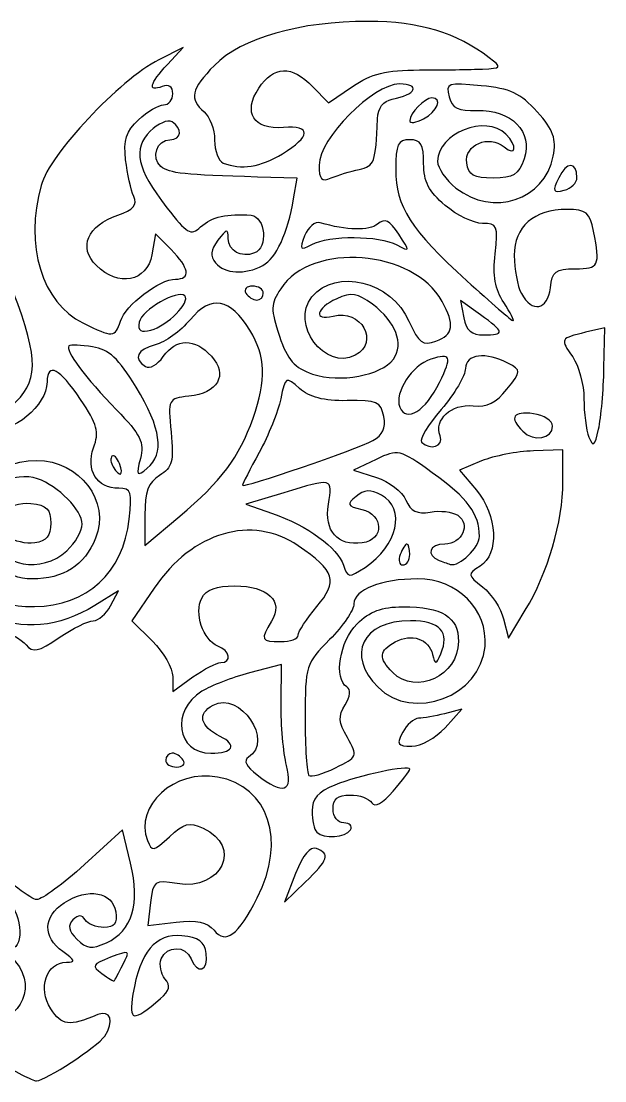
# Model space of a CAD drawing. Header units: centimetres. Extents: x -12.6 to 14, y -36.2 to 21.
# Drawn here: x -0.62 to 11.8, y -1.56 to 20.97 of the extents above; entities that cross this region are included whole.
import ezdxf

# ---------------------------------------------------------------- set-up
doc = ezdxf.new("R2010")
doc.units = ezdxf.units.CM
doc.header["$MEASUREMENT"] = 0
doc.layers.add('Layer 1', color=7, linetype='Continuous')

msp = doc.modelspace()

# ---------------------------------------------------------------- linework, layer by layer
at = {"layer": 'Layer 1', "color": 9}
for points, knots in [([(3.67937, 17.95737), (3.57744, 17.9985), (3.49405, 18.21856), (3.49405, 18.44641), (3.49405, 18.44641), (3.49405, 18.67425), (3.39398, 18.94372), (3.27166, 19.04523), (3.27166, 19.04523), (2.94782, 19.314), (2.99515, 19.5266), (3.49197, 20.03476), (3.49197, 20.03476), (4.05967, 20.61542), (5.31424, 20.97359), (6.76541, 20.9693), (6.76541, 20.9693), (7.85615, 20.96608), (8.63744, 20.73052), (9.33922, 20.19329), (9.33922, 20.19329), (9.61135, 19.98496), (9.60437, 19.97378), (9.19096, 19.95561), (9.19096, 19.95561), (8.95236, 19.94512), (8.34961, 19.93623), (7.85151, 19.93584), (7.85151, 19.93584), (7.14514, 19.9353), (6.83246, 19.85818), (6.43042, 19.58535), (6.43042, 19.58535), (6.43042, 19.58535), (5.91497, 19.23555), (5.91497, 19.23555), (5.91497, 19.23555), (5.91497, 19.23555), (5.57848, 19.58516), (5.57848, 19.58516), (5.57848, 19.58516), (5.14024, 20.04049), (4.74812, 20.02816), (4.43427, 19.54915), (4.43427, 19.54915), (4.09323, 19.02866), (4.32474, 18.66034), (4.96034, 18.71222), (4.96034, 18.71222), (5.55669, 18.76089), (5.5479, 18.52499), (4.93954, 18.15407), (4.93954, 18.15407), (4.47136, 17.86861), (4.05889, 17.80423), (3.67937, 17.95737)], [0, 0, 0, 0, 0.06666667, 0.06666667, 0.06666667, 0.06666667, 0.13333333, 0.13333333, 0.13333333, 0.13333333, 0.2, 0.2, 0.2, 0.2, 0.26666667, 0.26666667, 0.26666667, 0.26666667, 0.33333333, 0.33333333, 0.33333333, 0.33333333, 0.4, 0.4, 0.4, 0.4, 0.46666667, 0.46666667, 0.46666667, 0.46666667, 0.53333333, 0.53333333, 0.53333333, 0.53333333, 0.6, 0.6, 0.6, 0.6, 0.66666667, 0.66666667, 0.66666667, 0.66666667, 0.73333333, 0.73333333, 0.73333333, 0.73333333, 0.8, 0.8, 0.8, 0.8, 0.86666667, 0.86666667, 0.86666667, 0.86666667, 1, 1, 1, 1]), ([(0.69441, 14.55492), (-0.17856, 14.98496), (-0.55045, 16.20579), (-0.19666, 17.48007), (-0.19666, 17.48007), (-0.01117, 18.14816), (1.46591, 19.72427), (2.30875, 20.15343), (2.30875, 20.15343), (2.30875, 20.15343), (2.8269, 20.41726), (2.8269, 20.41726), (2.8269, 20.41726), (2.8269, 20.41726), (2.49332, 20.05527), (2.49332, 20.05527), (2.49332, 20.05527), (2.10667, 19.63568), (2.06595, 19.46331), (2.38213, 19.58464), (2.38213, 19.58464), (2.52295, 19.63868), (2.60451, 19.5826), (2.60451, 19.43173), (2.60451, 19.43173), (2.60451, 19.3007), (2.51702, 19.19349), (2.41008, 19.19349), (2.41008, 19.19349), (2.30315, 19.19349), (2.06344, 19.05167), (1.87739, 18.87835), (1.87739, 18.87835), (1.61296, 18.63199), (1.55308, 18.44593), (1.60306, 18.02587), (1.60306, 18.02587), (1.63822, 17.73034), (1.71523, 17.37974), (1.77419, 17.24676), (1.77419, 17.24676), (1.85439, 17.06588), (1.76998, 16.96614), (1.43903, 16.85077), (1.43903, 16.85077), (0.7846, 16.62264), (0.58962, 16.16768), (0.97928, 15.77801), (0.97928, 15.77801), (1.44231, 15.31498), (2.06239, 15.43402), (2.16028, 16.00474), (2.16028, 16.00474), (2.16028, 16.00474), (2.23636, 16.44827), (2.23636, 16.44827), (2.23636, 16.44827), (2.23636, 16.44827), (2.56869, 16.11593), (2.56869, 16.11593), (2.56869, 16.11593), (2.95909, 15.72554), (2.9954, 15.48708), (2.66446, 15.48708), (2.66446, 15.48708), (2.3233, 15.48708), (1.60012, 14.93633), (1.49137, 14.5937), (1.49137, 14.5937), (1.3796, 14.24153), (1.33498, 14.23936), (0.69441, 14.55492)], [0, 0, 0, 0, 0.05263158, 0.05263158, 0.05263158, 0.05263158, 0.10526316, 0.10526316, 0.10526316, 0.10526316, 0.15789474, 0.15789474, 0.15789474, 0.15789474, 0.21052632, 0.21052632, 0.21052632, 0.21052632, 0.26315789, 0.26315789, 0.26315789, 0.26315789, 0.31578947, 0.31578947, 0.31578947, 0.31578947, 0.36842105, 0.36842105, 0.36842105, 0.36842105, 0.42105263, 0.42105263, 0.42105263, 0.42105263, 0.47368421, 0.47368421, 0.47368421, 0.47368421, 0.52631579, 0.52631579, 0.52631579, 0.52631579, 0.57894737, 0.57894737, 0.57894737, 0.57894737, 0.63157895, 0.63157895, 0.63157895, 0.63157895, 0.68421053, 0.68421053, 0.68421053, 0.68421053, 0.73684211, 0.73684211, 0.73684211, 0.73684211, 0.78947368, 0.78947368, 0.78947368, 0.78947368, 0.84210526, 0.84210526, 0.84210526, 0.84210526, 0.89473684, 0.89473684, 0.89473684, 0.89473684, 1, 1, 1, 1]), ([(5.71789, 17.91484), (5.71789, 18.47813), (6.86844, 19.63826), (7.42707, 19.63826), (7.42707, 19.63826), (7.8887, 19.63826), (7.78031, 19.4091), (7.27458, 19.31585), (7.27458, 19.31585), (7.07847, 19.27968), (6.97262, 19.13676), (6.96199, 18.89375), (6.96199, 18.89375), (6.9212, 17.96144), (6.89584, 17.89199), (6.57036, 17.8214), (6.57036, 17.8214), (6.38689, 17.78161), (6.12004, 17.69998), (5.97734, 17.64), (5.97734, 17.64), (5.76896, 17.55241), (5.71789, 17.60652), (5.71789, 17.91484)], [0, 0, 0, 0, 0.14285714, 0.14285714, 0.14285714, 0.14285714, 0.28571429, 0.28571429, 0.28571429, 0.28571429, 0.42857143, 0.42857143, 0.42857143, 0.42857143, 0.57142857, 0.57142857, 0.57142857, 0.57142857, 0.71428571, 0.71428571, 0.71428571, 0.71428571, 1, 1, 1, 1]), ([(8.62888, 17.42517), (8.41403, 17.59417), (8.23824, 17.85069), (8.23824, 17.99522), (8.23824, 17.99522), (8.23824, 18.58801), (9.26657, 18.99539), (9.69115, 18.57081), (9.69115, 18.57081), (9.94436, 18.3176), (9.9123, 18.08351), (9.65379, 18.29805), (9.65379, 18.29805), (9.32705, 18.56922), (8.80448, 18.34521), (8.85969, 17.95764), (8.85969, 17.95764), (8.89654, 17.69899), (9.00529, 17.6368), (9.42072, 17.6368), (9.42072, 17.6368), (9.85027, 17.6368), (9.9601, 17.70519), (10.08055, 18.0477), (10.08055, 18.0477), (10.27961, 18.6137), (9.80309, 19.10194), (9.07821, 19.07469), (9.07821, 19.07469), (8.67537, 19.05955), (8.54947, 19.1212), (8.48576, 19.36484), (8.48576, 19.36484), (8.40982, 19.65523), (8.4515, 19.66973), (9.16522, 19.60116), (9.16522, 19.60116), (9.78762, 19.54135), (10.00383, 19.44052), (10.35685, 19.04542), (10.35685, 19.04542), (10.70582, 18.65486), (10.77107, 18.47439), (10.69878, 18.09977), (10.69878, 18.09977), (10.51859, 17.16592), (9.4155, 16.80641), (8.62888, 17.42517)], [0, 0, 0, 0, 0.07692308, 0.07692308, 0.07692308, 0.07692308, 0.15384615, 0.15384615, 0.15384615, 0.15384615, 0.23076923, 0.23076923, 0.23076923, 0.23076923, 0.30769231, 0.30769231, 0.30769231, 0.30769231, 0.38461538, 0.38461538, 0.38461538, 0.38461538, 0.46153846, 0.46153846, 0.46153846, 0.46153846, 0.53846154, 0.53846154, 0.53846154, 0.53846154, 0.61538462, 0.61538462, 0.61538462, 0.61538462, 0.69230769, 0.69230769, 0.69230769, 0.69230769, 0.76923077, 0.76923077, 0.76923077, 0.76923077, 0.84615385, 0.84615385, 0.84615385, 0.84615385, 1, 1, 1, 1]), ([(7.64522, 18.86211), (7.64522, 19.01974), (7.96372, 19.34174), (8.11964, 19.34174), (8.11964, 19.34174), (8.34976, 19.34174), (8.23453, 19.05367), (7.94173, 18.89698), (7.94173, 18.89698), (7.77865, 18.80969), (7.64522, 18.794), (7.64522, 18.86211)], [0, 0, 0, 0, 0.25, 0.25, 0.25, 0.25, 0.5, 0.5, 0.5, 0.5, 1, 1, 1, 1]), ([(3.51471, 15.83282), (3.39311, 15.97935), (3.40634, 16.10369), (3.56597, 16.31465), (3.56597, 16.31465), (3.75253, 16.5612), (3.78176, 16.56616), (3.78585, 16.35191), (3.78585, 16.35191), (3.791, 16.08169), (4.05509, 15.93651), (4.34652, 16.04368), (4.34652, 16.04368), (4.63766, 16.15074), (4.57598, 16.81739), (4.27239, 16.84488), (4.27239, 16.84488), (3.77231, 16.89016), (3.43364, 16.81267), (3.19749, 16.59897), (3.19749, 16.59897), (2.98508, 16.40674), (2.90731, 16.451), (2.47953, 17.00759), (2.47953, 17.00759), (1.8355, 17.84555), (1.74661, 18.25322), (2.12533, 18.63194), (2.12533, 18.63194), (2.29089, 18.7975), (2.49979, 18.88757), (2.58956, 18.83209), (2.58956, 18.83209), (2.81965, 18.68988), (2.79255, 18.45221), (2.54625, 18.45221), (2.54625, 18.45221), (2.26645, 18.45221), (2.13518, 18.06397), (2.35388, 17.88327), (2.35388, 17.88327), (2.53144, 17.73654), (2.86087, 17.70065), (4.40957, 17.65928), (4.40957, 17.65928), (4.40957, 17.65928), (5.25096, 17.6368), (5.25096, 17.6368), (5.25096, 17.6368), (5.25096, 17.6368), (5.17541, 17.19203), (5.17541, 17.19203), (5.17541, 17.19203), (5.05166, 16.46352), (4.80468, 15.92961), (4.52125, 15.77793), (4.52125, 15.77793), (4.14575, 15.57696), (3.70721, 15.60088), (3.51471, 15.83282)], [0, 0, 0, 0, 0.0625, 0.0625, 0.0625, 0.0625, 0.125, 0.125, 0.125, 0.125, 0.1875, 0.1875, 0.1875, 0.1875, 0.25, 0.25, 0.25, 0.25, 0.3125, 0.3125, 0.3125, 0.3125, 0.375, 0.375, 0.375, 0.375, 0.4375, 0.4375, 0.4375, 0.4375, 0.5, 0.5, 0.5, 0.5, 0.5625, 0.5625, 0.5625, 0.5625, 0.625, 0.625, 0.625, 0.625, 0.6875, 0.6875, 0.6875, 0.6875, 0.75, 0.75, 0.75, 0.75, 0.8125, 0.8125, 0.8125, 0.8125, 0.875, 0.875, 0.875, 0.875, 1, 1, 1, 1]), ([(-1.73198, 12.68209), (-1.87467, 12.76521), (-1.99142, 12.96332), (-1.99142, 13.12235), (-1.99142, 13.12235), (-1.99142, 13.45821), (-1.93763, 13.47301), (-1.56428, 13.23984), (-1.56428, 13.23984), (-1.20045, 13.01263), (-0.80538, 13.1784), (-0.80538, 13.55828), (-0.80538, 13.55828), (-0.80538, 14.01535), (-1.43887, 14.25751), (-1.87942, 13.96885), (-1.87942, 13.96885), (-2.21762, 13.74725), (-2.22327, 13.75197), (-2.1696, 14.2117), (-2.1696, 14.2117), (-2.12789, 14.56894), (-2.21086, 14.77655), (-2.51813, 15.08382), (-2.51813, 15.08382), (-2.73993, 15.30561), (-3.02905, 15.48733), (-3.16063, 15.48764), (-3.16063, 15.48764), (-3.30031, 15.48796), (-3.20102, 15.60943), (-2.922, 15.77955), (-2.922, 15.77955), (-2.0519, 16.31008), (-2.1867, 17.3474), (-3.18003, 17.76507), (-3.18003, 17.76507), (-3.71294, 17.98914), (-3.55683, 18.3941), (-2.99218, 18.25238), (-2.99218, 18.25238), (-2.33615, 18.08773), (-1.49498, 16.98493), (-0.90935, 15.52175), (-0.90935, 15.52175), (-0.25941, 13.89788), (-0.22357, 13.3868), (-0.72451, 12.88586), (-0.72451, 12.88586), (-1.11902, 12.49136), (-1.33092, 12.4485), (-1.73198, 12.68209)], [0, 0, 0, 0, 0.07142857, 0.07142857, 0.07142857, 0.07142857, 0.14285714, 0.14285714, 0.14285714, 0.14285714, 0.21428571, 0.21428571, 0.21428571, 0.21428571, 0.28571429, 0.28571429, 0.28571429, 0.28571429, 0.35714286, 0.35714286, 0.35714286, 0.35714286, 0.42857143, 0.42857143, 0.42857143, 0.42857143, 0.5, 0.5, 0.5, 0.5, 0.57142857, 0.57142857, 0.57142857, 0.57142857, 0.64285714, 0.64285714, 0.64285714, 0.64285714, 0.71428571, 0.71428571, 0.71428571, 0.71428571, 0.78571429, 0.78571429, 0.78571429, 0.78571429, 0.85714286, 0.85714286, 0.85714286, 0.85714286, 1, 1, 1, 1]), ([(8.86068, 15.45246), (7.66354, 16.54169), (7.35091, 17.03198), (7.34968, 17.82212), (7.34968, 17.82212), (7.34886, 18.35369), (7.39507, 18.45221), (7.64522, 18.45221), (7.64522, 18.45221), (7.88378, 18.45221), (7.94173, 18.35337), (7.94173, 17.94649), (7.94173, 17.94649), (7.94173, 17.56378), (8.05268, 17.34741), (8.39788, 17.05695), (8.39788, 17.05695), (8.64875, 16.84585), (9.00749, 16.67313), (9.19507, 16.67313), (9.19507, 16.67313), (9.50997, 16.67313), (9.53054, 16.62356), (9.46326, 16.02664), (9.46326, 16.02664), (9.41138, 15.56636), (9.46423, 15.26743), (9.64677, 14.98884), (9.64677, 14.98884), (9.78779, 14.77363), (9.87881, 14.59864), (9.84905, 14.59999), (9.84905, 14.59999), (9.81928, 14.60133), (9.37452, 14.98494), (8.86068, 15.45246)], [0, 0, 0, 0, 0.1, 0.1, 0.1, 0.1, 0.2, 0.2, 0.2, 0.2, 0.3, 0.3, 0.3, 0.3, 0.4, 0.4, 0.4, 0.4, 0.5, 0.5, 0.5, 0.5, 0.6, 0.6, 0.6, 0.6, 0.7, 0.7, 0.7, 0.7, 0.8, 0.8, 0.8, 0.8, 1, 1, 1, 1]), ([(10.81661, 17.64414), (10.98087, 17.99218), (11.20336, 17.99288), (11.20336, 17.64534), (11.20336, 17.64534), (11.20336, 17.53735), (11.08046, 17.41685), (10.93024, 17.37757), (10.93024, 17.37757), (10.6929, 17.3155), (10.67801, 17.35043), (10.81661, 17.64414)], [0, 0, 0, 0, 0.25, 0.25, 0.25, 0.25, 0.5, 0.5, 0.5, 0.5, 1, 1, 1, 1]), ([(10.02253, 15.18083), (9.93812, 15.33855), (9.86906, 15.7017), (9.86906, 15.98783), (9.86906, 15.98783), (9.86906, 16.60596), (10.28629, 16.96964), (10.99544, 16.96964), (10.99544, 16.96964), (11.40029, 16.96964), (11.47521, 16.90767), (11.55547, 16.50635), (11.55547, 16.50635), (11.70353, 15.76606), (11.67451, 15.70652), (11.1663, 15.70803), (11.1663, 15.70803), (10.75045, 15.70927), (10.67804, 15.65364), (10.63756, 15.30176), (10.63756, 15.30176), (10.58312, 14.82868), (10.24643, 14.76247), (10.02253, 15.18083)], [0, 0, 0, 0, 0.14285714, 0.14285714, 0.14285714, 0.14285714, 0.28571429, 0.28571429, 0.28571429, 0.28571429, 0.42857143, 0.42857143, 0.42857143, 0.42857143, 0.57142857, 0.57142857, 0.57142857, 0.57142857, 0.71428571, 0.71428571, 0.71428571, 0.71428571, 1, 1, 1, 1]), ([(5.41068, 16.41037), (5.48243, 16.59566), (5.63094, 16.72062), (5.74071, 16.68807), (5.74071, 16.68807), (6.30763, 16.51991), (6.77975, 16.50855), (6.96068, 16.6587), (6.96068, 16.6587), (7.11867, 16.78982), (7.21804, 16.74249), (7.41461, 16.44249), (7.41461, 16.44249), (7.65938, 16.06893), (7.65813, 16.06277), (7.36898, 16.21751), (7.36898, 16.21751), (6.99205, 16.41924), (5.93453, 16.42365), (5.56344, 16.22505), (5.56344, 16.22505), (5.31093, 16.08991), (5.29437, 16.11001), (5.41068, 16.41037)], [0, 0, 0, 0, 0.14285714, 0.14285714, 0.14285714, 0.14285714, 0.28571429, 0.28571429, 0.28571429, 0.28571429, 0.42857143, 0.42857143, 0.42857143, 0.42857143, 0.57142857, 0.57142857, 0.57142857, 0.57142857, 0.71428571, 0.71428571, 0.71428571, 0.71428571, 1, 1, 1, 1]), ([(5.57798, 13.46992), (5.1899, 13.60049), (5.0469, 13.76458), (4.87589, 14.27553), (4.87589, 14.27553), (4.68388, 14.84924), (4.68651, 14.9559), (4.90076, 15.28288), (4.90076, 15.28288), (5.56047, 16.28972), (7.72016, 16.12071), (8.33419, 15.01418), (8.33419, 15.01418), (8.60974, 14.51761), (8.57755, 14.30731), (8.20488, 14.16945), (8.20488, 14.16945), (7.9201, 14.0641), (7.84161, 14.12203), (7.63064, 14.59323), (7.63064, 14.59323), (7.25065, 15.44198), (6.08271, 15.73466), (5.565, 15.11086), (5.565, 15.11086), (5.09329, 14.54248), (5.84709, 13.52869), (6.48685, 13.87108), (6.48685, 13.87108), (7.01149, 14.15186), (6.61073, 14.85879), (6.01519, 14.70305), (6.01519, 14.70305), (5.58933, 14.59169), (5.64768, 14.86842), (6.09281, 15.07124), (6.09281, 15.07124), (6.40589, 15.21389), (6.53176, 15.19427), (6.85587, 14.95229), (6.85587, 14.95229), (7.3522, 14.58172), (7.53171, 14.10872), (7.29754, 13.78847), (7.29754, 13.78847), (7.04015, 13.43647), (6.1613, 13.27366), (5.57798, 13.46992)], [0, 0, 0, 0, 0.07692308, 0.07692308, 0.07692308, 0.07692308, 0.15384615, 0.15384615, 0.15384615, 0.15384615, 0.23076923, 0.23076923, 0.23076923, 0.23076923, 0.30769231, 0.30769231, 0.30769231, 0.30769231, 0.38461538, 0.38461538, 0.38461538, 0.38461538, 0.46153846, 0.46153846, 0.46153846, 0.46153846, 0.53846154, 0.53846154, 0.53846154, 0.53846154, 0.61538462, 0.61538462, 0.61538462, 0.61538462, 0.69230769, 0.69230769, 0.69230769, 0.69230769, 0.76923077, 0.76923077, 0.76923077, 0.76923077, 0.84615385, 0.84615385, 0.84615385, 0.84615385, 1, 1, 1, 1]), ([(-1.48736, 9.02312), (-2.03957, 9.57534), (-2.10622, 9.94261), (-1.77162, 10.58965), (-1.77162, 10.58965), (-1.52944, 11.05797), (-0.73024, 11.40657), (-0.27204, 11.24372), (-0.27204, 11.24372), (0.16884, 11.08703), (0.67718, 10.56988), (0.67718, 10.27805), (0.67718, 10.27805), (0.67718, 10.13236), (0.53117, 9.87713), (0.35271, 9.71087), (0.35271, 9.71087), (-0.18161, 9.21307), (-1.10189, 9.38035), (-1.10189, 9.97529), (-1.10189, 9.97529), (-1.10189, 10.14236), (-1.05738, 10.14924), (-0.88766, 10.00838), (-0.88766, 10.00838), (-0.76984, 9.9106), (-0.51966, 9.85239), (-0.33171, 9.87904), (-0.33171, 9.87904), (-0.07894, 9.91487), (0.01003, 10.02398), (0.01003, 10.29812), (0.01003, 10.29812), (0.01003, 10.5951), (-0.0736, 10.67834), (-0.41078, 10.71694), (-0.41078, 10.71694), (-0.87634, 10.77024), (-1.3984, 10.3974), (-1.3984, 10.01162), (-1.3984, 10.01162), (-1.3984, 9.50235), (-0.95881, 9.11207), (-0.38519, 9.11207), (-0.38519, 9.11207), (0.28105, 9.11207), (0.72298, 9.39632), (0.96494, 9.98048), (0.96494, 9.98048), (1.28659, 10.757), (0.62081, 11.63243), (-0.29139, 11.63243), (-0.29139, 11.63243), (-1.24804, 11.63243), (-2.28605, 10.71668), (-2.28738, 9.87153), (-2.28738, 9.87153), (-2.28791, 9.53794), (-2.32563, 9.55229), (-2.99216, 10.13961), (-2.99216, 10.13961), (-4.41069, 11.38957), (-4.55918, 11.55697), (-4.90147, 12.29203), (-4.90147, 12.29203), (-5.30926, 13.16776), (-5.3406, 13.70111), (-5.02353, 14.36928), (-5.02353, 14.36928), (-4.47115, 15.53334), (-2.58445, 15.45689), (-2.58445, 14.27045), (-2.58445, 14.27045), (-2.58445, 14.06262), (-2.67405, 13.81821), (-2.78357, 13.72732), (-2.78357, 13.72732), (-2.93808, 13.59909), (-3.02038, 13.64483), (-3.15103, 13.93155), (-3.15103, 13.93155), (-3.24362, 14.13477), (-3.40603, 14.30104), (-3.51195, 14.30104), (-3.51195, 14.30104), (-3.83868, 14.30104), (-4.36352, 13.85366), (-4.36352, 13.57515), (-4.36352, 13.57515), (-4.36352, 13.32414), (-3.81447, 12.96673), (-3.42888, 12.96673), (-3.42888, 12.96673), (-3.30819, 12.96673), (-3.26622, 12.75609), (-3.30065, 12.32322), (-3.30065, 12.32322), (-3.36298, 11.53945), (-3.07456, 11.18766), (-2.36963, 11.18766), (-2.36963, 11.18766), (-1.805, 11.18766), (-1.47714, 11.49882), (-1.58941, 11.92815), (-1.58941, 11.92815), (-1.64782, 12.15149), (-1.59442, 12.22545), (-1.37478, 12.22545), (-1.37478, 12.22545), (-0.76688, 12.22545), (-0.07804, 12.79239), (-0.06881, 13.30031), (-0.06881, 13.30031), (-0.06102, 13.72888), (0.19346, 13.5964), (0.64311, 12.92967), (0.64311, 12.92967), (1.00015, 12.40025), (1.04459, 12.23585), (0.92124, 11.90073), (0.92124, 11.90073), (0.74752, 11.42877), (0.98922, 11.0394), (1.4559, 11.0394), (1.4559, 11.0394), (1.72022, 11.0394), (1.74526, 10.96595), (1.67959, 10.38331), (1.67959, 10.38331), (1.55105, 9.24293), (0.78087, 8.53342), (-0.33837, 8.5243), (-0.33837, 8.5243), (-0.87777, 8.51991), (-1.06576, 8.60152), (-1.48736, 9.02312)], [0, 0, 0, 0, 0.02857143, 0.02857143, 0.02857143, 0.02857143, 0.05714286, 0.05714286, 0.05714286, 0.05714286, 0.08571429, 0.08571429, 0.08571429, 0.08571429, 0.11428571, 0.11428571, 0.11428571, 0.11428571, 0.14285714, 0.14285714, 0.14285714, 0.14285714, 0.17142857, 0.17142857, 0.17142857, 0.17142857, 0.2, 0.2, 0.2, 0.2, 0.22857143, 0.22857143, 0.22857143, 0.22857143, 0.25714286, 0.25714286, 0.25714286, 0.25714286, 0.28571429, 0.28571429, 0.28571429, 0.28571429, 0.31428571, 0.31428571, 0.31428571, 0.31428571, 0.34285714, 0.34285714, 0.34285714, 0.34285714, 0.37142857, 0.37142857, 0.37142857, 0.37142857, 0.4, 0.4, 0.4, 0.4, 0.42857143, 0.42857143, 0.42857143, 0.42857143, 0.45714286, 0.45714286, 0.45714286, 0.45714286, 0.48571429, 0.48571429, 0.48571429, 0.48571429, 0.51428571, 0.51428571, 0.51428571, 0.51428571, 0.54285714, 0.54285714, 0.54285714, 0.54285714, 0.57142857, 0.57142857, 0.57142857, 0.57142857, 0.6, 0.6, 0.6, 0.6, 0.62857143, 0.62857143, 0.62857143, 0.62857143, 0.65714286, 0.65714286, 0.65714286, 0.65714286, 0.68571429, 0.68571429, 0.68571429, 0.68571429, 0.71428571, 0.71428571, 0.71428571, 0.71428571, 0.74285714, 0.74285714, 0.74285714, 0.74285714, 0.77142857, 0.77142857, 0.77142857, 0.77142857, 0.8, 0.8, 0.8, 0.8, 0.82857143, 0.82857143, 0.82857143, 0.82857143, 0.85714286, 0.85714286, 0.85714286, 0.85714286, 0.88571429, 0.88571429, 0.88571429, 0.88571429, 0.91428571, 0.91428571, 0.91428571, 0.91428571, 0.94285714, 0.94285714, 0.94285714, 0.94285714, 1, 1, 1, 1]), ([(4.1612, 15.19057), (4.11081, 15.27211), (4.17358, 15.33883), (4.30071, 15.33883), (4.30071, 15.33883), (4.42783, 15.33883), (4.53184, 15.27211), (4.53184, 15.19057), (4.53184, 15.19057), (4.53184, 15.10903), (4.46907, 15.04232), (4.39234, 15.04232), (4.39234, 15.04232), (4.31561, 15.04232), (4.2116, 15.10903), (4.1612, 15.19057)], [0, 0, 0, 0, 0.2, 0.2, 0.2, 0.2, 0.4, 0.4, 0.4, 0.4, 0.6, 0.6, 0.6, 0.6, 1, 1, 1, 1]), ([(2.01149, 10.47104), (2.01149, 10.96788), (2.08377, 11.16147), (2.32568, 11.31255), (2.32568, 11.31255), (2.59434, 11.48033), (2.62983, 11.6133), (2.57057, 12.23003), (2.57057, 12.23003), (2.50232, 12.94035), (2.50801, 12.95198), (2.94564, 12.99608), (2.94564, 12.99608), (3.56444, 13.05844), (3.7867, 13.45098), (3.42777, 13.84759), (3.42777, 13.84759), (3.07349, 14.23907), (2.67978, 14.23623), (2.40238, 13.84019), (2.40238, 13.84019), (2.28196, 13.66827), (2.1114, 13.57214), (2.02334, 13.62656), (2.02334, 13.62656), (1.75341, 13.79338), (1.84441, 13.99415), (2.23431, 14.09201), (2.23431, 14.09201), (2.4384, 14.14323), (2.77156, 14.38263), (2.97467, 14.62401), (2.97467, 14.62401), (3.42474, 15.15889), (3.82487, 15.08802), (4.24501, 14.39899), (4.24501, 14.39899), (4.58814, 13.83626), (4.60534, 13.36058), (4.31258, 12.53081), (4.31258, 12.53081), (4.01818, 11.69639), (3.63622, 11.18605), (2.75211, 10.44583), (2.75211, 10.44583), (2.75211, 10.44583), (2.01149, 9.82574), (2.01149, 9.82574), (2.01149, 9.82574), (2.01149, 9.82574), (2.01149, 10.47104), (2.01149, 10.47104)], [0, 0, 0, 0, 0.07142857, 0.07142857, 0.07142857, 0.07142857, 0.14285714, 0.14285714, 0.14285714, 0.14285714, 0.21428571, 0.21428571, 0.21428571, 0.21428571, 0.28571429, 0.28571429, 0.28571429, 0.28571429, 0.35714286, 0.35714286, 0.35714286, 0.35714286, 0.42857143, 0.42857143, 0.42857143, 0.42857143, 0.5, 0.5, 0.5, 0.5, 0.57142857, 0.57142857, 0.57142857, 0.57142857, 0.64285714, 0.64285714, 0.64285714, 0.64285714, 0.71428571, 0.71428571, 0.71428571, 0.71428571, 0.78571429, 0.78571429, 0.78571429, 0.78571429, 0.85714286, 0.85714286, 0.85714286, 0.85714286, 1, 1, 1, 1]), ([(1.89348, 14.57098), (1.94378, 14.83219), (2.71483, 15.27793), (2.86193, 15.13083), (2.86193, 15.13083), (2.98965, 15.00311), (2.48383, 14.49109), (2.14151, 14.40157), (2.14151, 14.40157), (1.92357, 14.34457), (1.85844, 14.38905), (1.89348, 14.57098)], [0, 0, 0, 0, 0.25, 0.25, 0.25, 0.25, 0.5, 0.5, 0.5, 0.5, 1, 1, 1, 1]), ([(8.79599, 14.66641), (8.79599, 14.66641), (8.72614, 15.0318), (8.72614, 15.0318), (8.72614, 15.0318), (8.72614, 15.0318), (9.14934, 14.73045), (9.14934, 14.73045), (9.14934, 14.73045), (9.66422, 14.36382), (9.67444, 14.30104), (9.21919, 14.30104), (9.21919, 14.30104), (8.96136, 14.30104), (8.84695, 14.39982), (8.79599, 14.66641)], [0, 0, 0, 0, 0.2, 0.2, 0.2, 0.2, 0.4, 0.4, 0.4, 0.4, 0.6, 0.6, 0.6, 0.6, 1, 1, 1, 1]), ([(11.45874, 12.12638), (11.39983, 12.27575), (11.35162, 12.64452), (11.35162, 12.94587), (11.35162, 12.94587), (11.35162, 13.24722), (11.24474, 13.64637), (11.11411, 13.83287), (11.11411, 13.83287), (10.84143, 14.22218), (10.84363, 14.22637), (11.38869, 14.35713), (11.38869, 14.35713), (11.38869, 14.35713), (11.79639, 14.45494), (11.79639, 14.45494), (11.79639, 14.45494), (11.79639, 14.45494), (11.77885, 13.59964), (11.77885, 13.59964), (11.77885, 13.59964), (11.7692, 13.12923), (11.71733, 12.5442), (11.66359, 12.29958), (11.66359, 12.29958), (11.58251, 11.93057), (11.54762, 11.90107), (11.45874, 12.12638)], [0, 0, 0, 0, 0.125, 0.125, 0.125, 0.125, 0.25, 0.25, 0.25, 0.25, 0.375, 0.375, 0.375, 0.375, 0.5, 0.5, 0.5, 0.5, 0.625, 0.625, 0.625, 0.625, 0.75, 0.75, 0.75, 0.75, 1, 1, 1, 1]), ([(1.91615, 11.6717), (2.00267, 12.01909), (1.925, 12.17739), (1.40692, 12.70949), (1.40692, 12.70949), (0.74992, 13.38429), (0.30528, 13.98177), (0.39765, 14.06571), (0.39765, 14.06571), (0.42908, 14.09427), (0.65495, 14.08626), (0.89957, 14.04792), (0.89957, 14.04792), (1.24495, 13.99378), (1.452, 13.80224), (1.82617, 13.19074), (1.82617, 13.19074), (2.36003, 12.31823), (2.43428, 11.77277), (2.06102, 11.46526), (2.06102, 11.46526), (1.8383, 11.28177), (1.82408, 11.30204), (1.91615, 11.6717)], [0, 0, 0, 0, 0.14285714, 0.14285714, 0.14285714, 0.14285714, 0.28571429, 0.28571429, 0.28571429, 0.28571429, 0.42857143, 0.42857143, 0.42857143, 0.42857143, 0.57142857, 0.57142857, 0.57142857, 0.57142857, 0.71428571, 0.71428571, 0.71428571, 0.71428571, 1, 1, 1, 1]), ([(7.43429, 12.76795), (7.31591, 13.07645), (7.69421, 13.65653), (8.09721, 13.78443), (8.09721, 13.78443), (8.52625, 13.9206), (8.55259, 13.85012), (8.28167, 13.29073), (8.28167, 13.29073), (7.98823, 12.68483), (7.56612, 12.42442), (7.43429, 12.76795)], [0, 0, 0, 0, 0.25, 0.25, 0.25, 0.25, 0.5, 0.5, 0.5, 0.5, 1, 1, 1, 1]), ([(7.89748, 12.02261), (7.84597, 12.07412), (8.03499, 12.38635), (8.31754, 12.71644), (8.31754, 12.71644), (8.60009, 13.04654), (8.83127, 13.43804), (8.83127, 13.58644), (8.83127, 13.58644), (8.83127, 13.89293), (9.27165, 13.94839), (9.73524, 13.70029), (9.73524, 13.70029), (10.02329, 13.54613), (10.02304, 13.53968), (9.71424, 13.14709), (9.71424, 13.14709), (9.48676, 12.8579), (9.29075, 12.76152), (8.9935, 12.7927), (8.9935, 12.7927), (8.53474, 12.84082), (8.15866, 12.49842), (8.29113, 12.15321), (8.29113, 12.15321), (8.37612, 11.93174), (8.08495, 11.83514), (7.89748, 12.02261)], [0, 0, 0, 0, 0.125, 0.125, 0.125, 0.125, 0.25, 0.25, 0.25, 0.25, 0.375, 0.375, 0.375, 0.375, 0.5, 0.5, 0.5, 0.5, 0.625, 0.625, 0.625, 0.625, 0.75, 0.75, 0.75, 0.75, 1, 1, 1, 1]), ([(4.08707, 11.10426), (4.08707, 11.12959), (4.24727, 11.44225), (4.44307, 11.79907), (4.44307, 11.79907), (4.63887, 12.15589), (4.84533, 12.66928), (4.90187, 12.93994), (4.90187, 12.93994), (5.00265, 13.42231), (5.01058, 13.42671), (5.30294, 13.16233), (5.30294, 13.16233), (5.50905, 12.97593), (5.82156, 12.89587), (6.31448, 12.90317), (6.31448, 12.90317), (6.9499, 12.91259), (7.03505, 12.8756), (7.09455, 12.56435), (7.09455, 12.56435), (7.14104, 12.32112), (7.07074, 12.16646), (6.86316, 12.05537), (6.86316, 12.05537), (6.51297, 11.86795), (4.08707, 11.03682), (4.08707, 11.10426)], [0, 0, 0, 0, 0.125, 0.125, 0.125, 0.125, 0.25, 0.25, 0.25, 0.25, 0.375, 0.375, 0.375, 0.375, 0.5, 0.5, 0.5, 0.5, 0.625, 0.625, 0.625, 0.625, 0.75, 0.75, 0.75, 0.75, 1, 1, 1, 1]), ([(10.05129, 12.25077), (9.75672, 12.54535), (9.84023, 12.68422), (10.27676, 12.62576), (10.27676, 12.62576), (10.50174, 12.59563), (10.68447, 12.47799), (10.68447, 12.36327), (10.68447, 12.36327), (10.68447, 12.09044), (10.28296, 12.01911), (10.05129, 12.25077)], [0, 0, 0, 0, 0.25, 0.25, 0.25, 0.25, 0.5, 0.5, 0.5, 0.5, 1, 1, 1, 1]), ([(1.33824, 11.49403), (1.28449, 11.581), (1.27231, 11.68395), (1.31118, 11.72281), (1.31118, 11.72281), (1.35004, 11.76167), (1.42134, 11.69052), (1.46962, 11.56469), (1.46962, 11.56469), (1.56987, 11.30345), (1.48443, 11.2575), (1.33824, 11.49403)], [0, 0, 0, 0, 0.25, 0.25, 0.25, 0.25, 0.5, 0.5, 0.5, 0.5, 1, 1, 1, 1]), ([(8.27531, 9.50677), (7.98289, 9.62476), (8.0593, 9.85335), (8.39115, 9.85335), (8.39115, 9.85335), (8.76028, 9.85335), (8.95156, 10.27689), (8.66755, 10.46536), (8.66755, 10.46536), (8.55374, 10.54089), (8.29107, 10.57196), (8.08382, 10.53441), (8.08382, 10.53441), (7.80043, 10.48307), (7.67179, 10.5464), (7.56493, 10.78984), (7.56493, 10.78984), (7.48678, 10.96787), (7.2045, 11.1841), (6.93764, 11.27036), (6.93764, 11.27036), (6.93764, 11.27036), (6.45245, 11.42719), (6.45245, 11.42719), (6.45245, 11.42719), (6.45245, 11.42719), (6.93279, 11.65468), (6.93279, 11.65468), (6.93279, 11.65468), (7.40134, 11.87658), (7.43062, 11.8696), (8.12582, 11.37015), (8.12582, 11.37015), (8.88698, 10.82331), (9.12778, 10.498), (9.12778, 10.01657), (9.12778, 10.01657), (9.12778, 9.77383), (8.70784, 9.37018), (8.50744, 9.42029), (8.50744, 9.42029), (8.48169, 9.42673), (8.37723, 9.46564), (8.27531, 9.50677)], [0, 0, 0, 0, 0.08333333, 0.08333333, 0.08333333, 0.08333333, 0.16666667, 0.16666667, 0.16666667, 0.16666667, 0.25, 0.25, 0.25, 0.25, 0.33333333, 0.33333333, 0.33333333, 0.33333333, 0.41666667, 0.41666667, 0.41666667, 0.41666667, 0.5, 0.5, 0.5, 0.5, 0.58333333, 0.58333333, 0.58333333, 0.58333333, 0.66666667, 0.66666667, 0.66666667, 0.66666667, 0.75, 0.75, 0.75, 0.75, 0.83333333, 0.83333333, 0.83333333, 0.83333333, 1, 1, 1, 1]), ([(9.64179, 8.26333), (9.58538, 8.4881), (9.38629, 8.79229), (9.19937, 8.93932), (9.19937, 8.93932), (8.87054, 9.19798), (8.86868, 9.21237), (9.14191, 9.383), (9.14191, 9.383), (9.55297, 9.63971), (9.51335, 10.46604), (9.06441, 10.99958), (9.06441, 10.99958), (9.06441, 10.99958), (8.70452, 11.42728), (8.70452, 11.42728), (8.70452, 11.42728), (8.70452, 11.42728), (9.1756, 11.62116), (9.1756, 11.62116), (9.1756, 11.62116), (9.43469, 11.72779), (9.93016, 11.82398), (10.27665, 11.83492), (10.27665, 11.83492), (10.27665, 11.83492), (10.90662, 11.85481), (10.90662, 11.85481), (10.90662, 11.85481), (10.90662, 11.85481), (10.90673, 11.1775), (10.90673, 11.1775), (10.90673, 11.1775), (10.90688, 10.33754), (10.58041, 9.22488), (10.10535, 8.44631), (10.10535, 8.44631), (10.10535, 8.44631), (9.74436, 7.85468), (9.74436, 7.85468), (9.74436, 7.85468), (9.74436, 7.85468), (9.64179, 8.26333), (9.64179, 8.26333)], [0, 0, 0, 0, 0.08333333, 0.08333333, 0.08333333, 0.08333333, 0.16666667, 0.16666667, 0.16666667, 0.16666667, 0.25, 0.25, 0.25, 0.25, 0.33333333, 0.33333333, 0.33333333, 0.33333333, 0.41666667, 0.41666667, 0.41666667, 0.41666667, 0.5, 0.5, 0.5, 0.5, 0.58333333, 0.58333333, 0.58333333, 0.58333333, 0.66666667, 0.66666667, 0.66666667, 0.66666667, 0.75, 0.75, 0.75, 0.75, 0.83333333, 0.83333333, 0.83333333, 0.83333333, 1, 1, 1, 1]), ([(6.23719, 9.40732), (6.12266, 9.76817), (5.46359, 10.24684), (4.72354, 10.50665), (4.72354, 10.50665), (4.72354, 10.50665), (4.1612, 10.70407), (4.1612, 10.70407), (4.1612, 10.70407), (4.1612, 10.70407), (4.96646, 10.94586), (4.96646, 10.94586), (4.96646, 10.94586), (6.02076, 11.26244), (6.00842, 11.26565), (5.91646, 10.69895), (5.91646, 10.69895), (5.82382, 10.12811), (6.10824, 9.80417), (6.63633, 9.87904), (6.63633, 9.87904), (7.10698, 9.94576), (7.09836, 10.47874), (6.62481, 10.59053), (6.62481, 10.59053), (6.31211, 10.66435), (6.29825, 10.69608), (6.50414, 10.86695), (6.50414, 10.86695), (6.6799, 11.01281), (6.8115, 11.01996), (7.04272, 10.89622), (7.04272, 10.89622), (7.57083, 10.61358), (7.3907, 9.81274), (6.69674, 9.35804), (6.69674, 9.35804), (6.35028, 9.13103), (6.32398, 9.13386), (6.23719, 9.40732)], [0, 0, 0, 0, 0.09090909, 0.09090909, 0.09090909, 0.09090909, 0.18181818, 0.18181818, 0.18181818, 0.18181818, 0.27272727, 0.27272727, 0.27272727, 0.27272727, 0.36363636, 0.36363636, 0.36363636, 0.36363636, 0.45454545, 0.45454545, 0.45454545, 0.45454545, 0.54545455, 0.54545455, 0.54545455, 0.54545455, 0.63636364, 0.63636364, 0.63636364, 0.63636364, 0.72727273, 0.72727273, 0.72727273, 0.72727273, 0.81818182, 0.81818182, 0.81818182, 0.81818182, 1, 1, 1, 1]), ([(2.60451, 7.0378), (2.60451, 7.2127), (2.40944, 7.55088), (2.17102, 7.7893), (2.17102, 7.7893), (2.17102, 7.7893), (1.73753, 8.22279), (1.73753, 8.22279), (1.73753, 8.22279), (1.73753, 8.22279), (2.20808, 8.9144), (2.20808, 8.9144), (2.20808, 8.9144), (3.02504, 10.11515), (4.28938, 10.48704), (5.27435, 9.81629), (5.27435, 9.81629), (6.06192, 9.27997), (6.12724, 9.06659), (5.67016, 8.52338), (5.67016, 8.52338), (5.45179, 8.26386), (5.27312, 7.98993), (5.27312, 7.91465), (5.27312, 7.91465), (5.27312, 7.83937), (5.10633, 7.77777), (4.90248, 7.77777), (4.90248, 7.77777), (4.48129, 7.77777), (4.46271, 7.81935), (4.70824, 8.21251), (4.70824, 8.21251), (4.97173, 8.63441), (4.62871, 8.96382), (3.92588, 8.96382), (3.92588, 8.96382), (3.53398, 8.96382), (3.3138, 8.88286), (3.22027, 8.70437), (3.22027, 8.70437), (3.05454, 8.38809), (3.25153, 7.80463), (3.56462, 7.68449), (3.56462, 7.68449), (3.82448, 7.58477), (3.86997, 7.333), (3.62813, 7.333), (3.62813, 7.333), (3.53879, 7.333), (3.27193, 7.19503), (3.0351, 7.02639), (3.0351, 7.02639), (3.0351, 7.02639), (2.60451, 6.71978), (2.60451, 6.71978), (2.60451, 6.71978), (2.60451, 6.71978), (2.60451, 7.0378), (2.60451, 7.0378)], [0, 0, 0, 0, 0.0625, 0.0625, 0.0625, 0.0625, 0.125, 0.125, 0.125, 0.125, 0.1875, 0.1875, 0.1875, 0.1875, 0.25, 0.25, 0.25, 0.25, 0.3125, 0.3125, 0.3125, 0.3125, 0.375, 0.375, 0.375, 0.375, 0.4375, 0.4375, 0.4375, 0.4375, 0.5, 0.5, 0.5, 0.5, 0.5625, 0.5625, 0.5625, 0.5625, 0.625, 0.625, 0.625, 0.625, 0.6875, 0.6875, 0.6875, 0.6875, 0.75, 0.75, 0.75, 0.75, 0.8125, 0.8125, 0.8125, 0.8125, 0.875, 0.875, 0.875, 0.875, 1, 1, 1, 1]), ([(7.44335, 9.63097), (7.49029, 9.75328), (7.55491, 9.85335), (7.58695, 9.85335), (7.58695, 9.85335), (7.619, 9.85335), (7.64522, 9.75328), (7.64522, 9.63097), (7.64522, 9.63097), (7.64522, 9.50866), (7.5806, 9.40859), (7.50162, 9.40859), (7.50162, 9.40859), (7.42264, 9.40859), (7.39641, 9.50866), (7.44335, 9.63097)], [0, 0, 0, 0, 0.2, 0.2, 0.2, 0.2, 0.4, 0.4, 0.4, 0.4, 0.6, 0.6, 0.6, 0.6, 1, 1, 1, 1]), ([(5.4995, 4.9322), (5.45653, 4.97517), (5.42138, 5.52625), (5.42138, 6.15684), (5.42138, 6.15684), (5.42138, 7.26946), (5.43672, 7.31868), (5.94028, 7.82224), (5.94028, 7.82224), (6.22567, 8.10764), (6.45917, 8.44954), (6.45917, 8.58202), (6.45917, 8.58202), (6.45917, 8.88467), (7.04066, 9.11207), (7.81453, 9.11207), (7.81453, 9.11207), (8.66102, 9.11207), (9.31341, 8.45745), (9.24806, 7.67366), (9.24806, 7.67366), (9.15993, 6.61667), (7.7127, 6.066), (6.97133, 6.80736), (6.97133, 6.80736), (6.28437, 7.49432), (6.63899, 8.22254), (7.66046, 8.22254), (7.66046, 8.22254), (8.28816, 8.22254), (8.50754, 7.98295), (8.30529, 7.51832), (8.30529, 7.51832), (8.2024, 7.28194), (8.18705, 7.28082), (8.13273, 7.5057), (8.13273, 7.5057), (8.05267, 7.83713), (7.68797, 7.95934), (7.33797, 7.77202), (7.33797, 7.77202), (6.99126, 7.58647), (6.9784, 7.42797), (7.28517, 7.1212), (7.28517, 7.1212), (7.78044, 6.62593), (8.68301, 7.05193), (8.68301, 7.78096), (8.68301, 7.78096), (8.68301, 8.30582), (8.34123, 8.51905), (7.49997, 8.51905), (7.49997, 8.51905), (7.05051, 8.51905), (6.7949, 8.42349), (6.52656, 8.15515), (6.52656, 8.15515), (6.15545, 7.78403), (6.02583, 6.99029), (6.30788, 6.81598), (6.30788, 6.81598), (6.39922, 6.75953), (6.38547, 6.6175), (6.27081, 6.43318), (6.27081, 6.43318), (6.12284, 6.19529), (6.132, 6.06405), (6.31952, 5.73584), (6.31952, 5.73584), (6.54604, 5.33936), (6.5411, 5.32693), (6.06406, 5.09281), (6.06406, 5.09281), (5.79652, 4.96151), (5.54247, 4.88923), (5.4995, 4.9322)], [0, 0, 0, 0, 0.05, 0.05, 0.05, 0.05, 0.1, 0.1, 0.1, 0.1, 0.15, 0.15, 0.15, 0.15, 0.2, 0.2, 0.2, 0.2, 0.25, 0.25, 0.25, 0.25, 0.3, 0.3, 0.3, 0.3, 0.35, 0.35, 0.35, 0.35, 0.4, 0.4, 0.4, 0.4, 0.45, 0.45, 0.45, 0.45, 0.5, 0.5, 0.5, 0.5, 0.55, 0.55, 0.55, 0.55, 0.6, 0.6, 0.6, 0.6, 0.65, 0.65, 0.65, 0.65, 0.7, 0.7, 0.7, 0.7, 0.75, 0.75, 0.75, 0.75, 0.8, 0.8, 0.8, 0.8, 0.85, 0.85, 0.85, 0.85, 0.9, 0.9, 0.9, 0.9, 1, 1, 1, 1]), ([(-0.51418, 7.71005), (-0.60881, 7.82407), (-0.91087, 7.99859), (-1.18543, 8.09787), (-1.18543, 8.09787), (-1.45998, 8.19715), (-1.71426, 8.35562), (-1.75048, 8.45002), (-1.75048, 8.45002), (-1.78702, 8.54523), (-1.57475, 8.49601), (-1.2738, 8.33949), (-1.2738, 8.33949), (-0.62367, 8.00136), (0.18508, 8.07747), (0.94725, 8.54852), (0.94725, 8.54852), (0.94725, 8.54852), (1.45339, 8.86133), (1.45339, 8.86133), (1.45339, 8.86133), (1.45339, 8.86133), (1.28246, 8.54193), (1.28246, 8.54193), (1.28246, 8.54193), (1.18844, 8.36626), (1.0231, 8.22254), (0.91504, 8.22254), (0.91504, 8.22254), (0.80698, 8.22254), (0.47991, 8.06058), (0.18822, 7.86264), (0.18822, 7.86264), (-0.25815, 7.55972), (-0.36937, 7.53556), (-0.51418, 7.71005)], [0, 0, 0, 0, 0.1, 0.1, 0.1, 0.1, 0.2, 0.2, 0.2, 0.2, 0.3, 0.3, 0.3, 0.3, 0.4, 0.4, 0.4, 0.4, 0.5, 0.5, 0.5, 0.5, 0.6, 0.6, 0.6, 0.6, 0.7, 0.7, 0.7, 0.7, 0.8, 0.8, 0.8, 0.8, 1, 1, 1, 1]), ([(4.40048, 4.94299), (4.16636, 5.123), (4.10369, 5.25019), (4.21516, 5.31908), (4.21516, 5.31908), (4.7672, 5.66026), (4.03696, 6.73402), (3.46212, 6.42637), (3.46212, 6.42637), (3.12072, 6.24367), (3.18153, 5.98169), (3.61607, 5.76308), (3.61607, 5.76308), (3.98626, 5.57684), (3.88918, 5.40567), (3.41336, 5.40567), (3.41336, 5.40567), (2.68675, 5.40567), (2.55786, 6.31217), (3.22575, 6.72523), (3.22575, 6.72523), (3.4104, 6.83942), (3.86704, 7.01346), (4.2405, 7.11198), (4.2405, 7.11198), (4.2405, 7.11198), (4.91951, 7.2911), (4.91951, 7.2911), (4.91951, 7.2911), (4.91951, 7.2911), (4.91099, 6.45958), (4.91099, 6.45958), (4.91099, 6.45958), (4.90631, 6.00224), (4.95782, 5.41123), (5.02545, 5.14622), (5.02545, 5.14622), (5.16998, 4.57992), (4.96103, 4.51197), (4.40048, 4.94299)], [0, 0, 0, 0, 0.09090909, 0.09090909, 0.09090909, 0.09090909, 0.18181818, 0.18181818, 0.18181818, 0.18181818, 0.27272727, 0.27272727, 0.27272727, 0.27272727, 0.36363636, 0.36363636, 0.36363636, 0.36363636, 0.45454545, 0.45454545, 0.45454545, 0.45454545, 0.54545455, 0.54545455, 0.54545455, 0.54545455, 0.63636364, 0.63636364, 0.63636364, 0.63636364, 0.72727273, 0.72727273, 0.72727273, 0.72727273, 0.81818182, 0.81818182, 0.81818182, 0.81818182, 1, 1, 1, 1]), ([(7.49696, 5.85044), (7.58424, 6.01352), (7.7367, 6.14786), (7.83576, 6.14897), (7.83576, 6.14897), (7.93481, 6.15009), (8.18265, 6.19333), (8.3865, 6.24507), (8.3865, 6.24507), (8.3865, 6.24507), (8.75714, 6.33914), (8.75714, 6.33914), (8.75714, 6.33914), (8.75714, 6.33914), (8.39772, 5.94653), (8.39772, 5.94653), (8.39772, 5.94653), (8.20004, 5.7306), (7.8808, 5.55393), (7.68829, 5.55393), (7.68829, 5.55393), (7.38421, 5.55393), (7.3591, 5.59285), (7.49696, 5.85044)], [0, 0, 0, 0, 0.14285714, 0.14285714, 0.14285714, 0.14285714, 0.28571429, 0.28571429, 0.28571429, 0.28571429, 0.42857143, 0.42857143, 0.42857143, 0.42857143, 0.57142857, 0.57142857, 0.57142857, 0.57142857, 0.71428571, 0.71428571, 0.71428571, 0.71428571, 1, 1, 1, 1]), ([(2.45626, 5.25742), (2.45626, 5.33896), (2.51903, 5.40567), (2.59576, 5.40567), (2.59576, 5.40567), (2.67249, 5.40567), (2.7765, 5.33896), (2.8269, 5.25742), (2.8269, 5.25742), (2.87729, 5.17587), (2.81451, 5.10916), (2.68739, 5.10916), (2.68739, 5.10916), (2.56027, 5.10916), (2.45626, 5.17587), (2.45626, 5.25742)], [0, 0, 0, 0, 0.2, 0.2, 0.2, 0.2, 0.4, 0.4, 0.4, 0.4, 0.6, 0.6, 0.6, 0.6, 1, 1, 1, 1]), ([(3.48249, 1.63907), (3.33807, 1.81309), (3.11742, 1.86035), (2.67973, 1.81101), (2.67973, 1.81101), (2.67973, 1.81101), (2.07613, 1.74298), (2.07613, 1.74298), (2.07613, 1.74298), (2.07613, 1.74298), (2.13279, 2.22829), (2.13279, 2.22829), (2.13279, 2.22829), (2.18675, 2.6905), (2.21359, 2.70968), (2.69684, 2.63126), (2.69684, 2.63126), (3.6511, 2.47641), (4.09585, 3.42631), (3.24962, 3.81187), (3.24962, 3.81187), (2.95543, 3.94592), (2.8385, 3.91606), (2.53279, 3.62886), (2.53279, 3.62886), (2.19744, 3.31381), (2.15924, 3.30715), (2.06697, 3.54761), (2.06697, 3.54761), (1.78364, 4.28596), (2.64758, 5.06926), (3.55708, 4.89864), (3.55708, 4.89864), (4.64842, 4.6939), (5.0256, 3.55073), (4.40389, 2.33209), (4.40389, 2.33209), (3.99257, 1.52584), (3.73638, 1.33315), (3.48249, 1.63907)], [0, 0, 0, 0, 0.09090909, 0.09090909, 0.09090909, 0.09090909, 0.18181818, 0.18181818, 0.18181818, 0.18181818, 0.27272727, 0.27272727, 0.27272727, 0.27272727, 0.36363636, 0.36363636, 0.36363636, 0.36363636, 0.45454545, 0.45454545, 0.45454545, 0.45454545, 0.54545455, 0.54545455, 0.54545455, 0.54545455, 0.63636364, 0.63636364, 0.63636364, 0.63636364, 0.72727273, 0.72727273, 0.72727273, 0.72727273, 0.81818182, 0.81818182, 0.81818182, 0.81818182, 1, 1, 1, 1]), ([(5.66847, 3.72544), (5.61411, 3.77979), (5.56963, 3.98335), (5.56963, 4.17777), (5.56963, 4.17777), (5.56963, 4.43754), (5.69739, 4.58324), (6.05147, 4.72729), (6.05147, 4.72729), (6.55796, 4.93336), (7.64522, 5.16361), (7.64522, 5.06481), (7.64522, 5.06481), (7.64522, 5.03303), (7.48681, 4.82267), (7.2932, 4.59735), (7.2932, 4.59735), (7.06851, 4.33587), (6.90446, 4.24709), (6.83968, 4.35191), (6.83968, 4.35191), (6.78386, 4.44223), (6.57533, 4.51614), (6.37629, 4.51614), (6.37629, 4.51614), (6.11324, 4.51614), (6.0144, 4.43515), (6.0144, 4.21962), (6.0144, 4.21962), (6.0144, 4.04991), (6.11324, 3.92311), (6.24554, 3.92311), (6.24554, 3.92311), (6.37266, 3.92311), (6.43544, 3.85639), (6.38504, 3.77485), (6.38504, 3.77485), (6.28151, 3.60733), (5.8185, 3.5754), (5.66847, 3.72544)], [0, 0, 0, 0, 0.09090909, 0.09090909, 0.09090909, 0.09090909, 0.18181818, 0.18181818, 0.18181818, 0.18181818, 0.27272727, 0.27272727, 0.27272727, 0.27272727, 0.36363636, 0.36363636, 0.36363636, 0.36363636, 0.45454545, 0.45454545, 0.45454545, 0.45454545, 0.54545455, 0.54545455, 0.54545455, 0.54545455, 0.63636364, 0.63636364, 0.63636364, 0.63636364, 0.72727273, 0.72727273, 0.72727273, 0.72727273, 0.81818182, 0.81818182, 0.81818182, 0.81818182, 1, 1, 1, 1]), ([(-1.14699, -1.12086), (-1.67566, -0.78559), (-1.84317, -0.58939), (-1.84317, -0.30545), (-1.84317, -0.30545), (-1.84317, 0.12144), (-1.80301, 0.13847), (-1.39588, -0.11579), (-1.39588, -0.11579), (-0.76877, -0.50742), (-0.22412, 0.39762), (-0.74231, 0.97022), (-0.74231, 0.97022), (-0.8919, 1.13551), (-0.92792, 1.2545), (-0.82836, 1.2545), (-0.82836, 1.2545), (-0.53209, 1.2545), (-0.62875, 2.11842), (-0.94389, 2.28708), (-0.94389, 2.28708), (-1.37085, 2.51558), (-1.94737, 2.4727), (-2.05017, 2.20479), (-2.05017, 2.20479), (-2.2303, 1.73538), (-1.66289, 1.49408), (-1.2798, 1.87718), (-1.2798, 1.87718), (-1.14142, 2.01555), (-1.10189, 1.98455), (-1.10189, 1.73767), (-1.10189, 1.73767), (-1.10189, 1.33663), (-1.31668, 1.20185), (-1.77319, 1.31642), (-1.77319, 1.31642), (-2.32216, 1.45421), (-2.48088, 1.90108), (-2.36503, 2.9828), (-2.36503, 2.9828), (-2.36503, 2.9828), (-2.26336, 3.93229), (-2.26336, 3.93229), (-2.26336, 3.93229), (-2.26336, 3.93229), (-1.37766, 3.11229), (-1.37766, 3.11229), (-1.37766, 3.11229), (-0.89053, 2.66129), (-0.40107, 2.29229), (-0.28998, 2.29229), (-0.28998, 2.29229), (-0.17889, 2.29229), (0.27754, 2.62637), (0.72431, 3.03469), (0.72431, 3.03469), (0.72431, 3.03469), (1.53661, 3.77709), (1.53661, 3.77709), (1.53661, 3.77709), (1.53661, 3.77709), (1.70757, 3.06445), (1.70757, 3.06445), (1.70757, 3.06445), (1.91569, 2.19693), (1.74151, 1.6243), (1.19358, 1.37464), (1.19358, 1.37464), (0.88051, 1.232), (0.77136, 1.24504), (0.56687, 1.44953), (0.56687, 1.44953), (0.38757, 1.62883), (0.36401, 1.74191), (0.48149, 1.85938), (0.48149, 1.85938), (0.59816, 1.97605), (0.67169, 1.97635), (0.74333, 1.86044), (0.74333, 1.86044), (0.79811, 1.7718), (0.97707, 1.69927), (1.14101, 1.69927), (1.14101, 1.69927), (1.36533, 1.69927), (1.42736, 1.78181), (1.39171, 2.03285), (1.39171, 2.03285), (1.33171, 2.45529), (0.79298, 2.55052), (0.29797, 2.22618), (0.29797, 2.22618), (-0.15311, 1.93062), (-0.16689, 1.49157), (0.2654, 1.18878), (0.2654, 1.18878), (0.52979, 1.00359), (0.54547, 0.95799), (0.34475, 0.95799), (0.34475, 0.95799), (-0.08549, 0.95799), (-0.27207, 0.40406), (0.01209, -0.02962), (0.01209, -0.02962), (0.25128, -0.39468), (0.38695, -0.4117), (1.01076, -0.15489), (1.01076, -0.15489), (1.28259, -0.04298), (1.36612, -0.30335), (1.15675, -0.60994), (1.15675, -0.60994), (1.00192, -0.83667), (-0.10186, -1.56237), (-0.29187, -1.56237), (-0.29187, -1.56237), (-0.37929, -1.56237), (-0.76409, -1.36369), (-1.14699, -1.12086)], [0, 0, 0, 0, 0.03225806, 0.03225806, 0.03225806, 0.03225806, 0.06451613, 0.06451613, 0.06451613, 0.06451613, 0.09677419, 0.09677419, 0.09677419, 0.09677419, 0.12903226, 0.12903226, 0.12903226, 0.12903226, 0.16129032, 0.16129032, 0.16129032, 0.16129032, 0.19354839, 0.19354839, 0.19354839, 0.19354839, 0.22580645, 0.22580645, 0.22580645, 0.22580645, 0.25806452, 0.25806452, 0.25806452, 0.25806452, 0.29032258, 0.29032258, 0.29032258, 0.29032258, 0.32258065, 0.32258065, 0.32258065, 0.32258065, 0.35483871, 0.35483871, 0.35483871, 0.35483871, 0.38709677, 0.38709677, 0.38709677, 0.38709677, 0.41935484, 0.41935484, 0.41935484, 0.41935484, 0.4516129, 0.4516129, 0.4516129, 0.4516129, 0.48387097, 0.48387097, 0.48387097, 0.48387097, 0.51612903, 0.51612903, 0.51612903, 0.51612903, 0.5483871, 0.5483871, 0.5483871, 0.5483871, 0.58064516, 0.58064516, 0.58064516, 0.58064516, 0.61290323, 0.61290323, 0.61290323, 0.61290323, 0.64516129, 0.64516129, 0.64516129, 0.64516129, 0.67741935, 0.67741935, 0.67741935, 0.67741935, 0.70967742, 0.70967742, 0.70967742, 0.70967742, 0.74193548, 0.74193548, 0.74193548, 0.74193548, 0.77419355, 0.77419355, 0.77419355, 0.77419355, 0.80645161, 0.80645161, 0.80645161, 0.80645161, 0.83870968, 0.83870968, 0.83870968, 0.83870968, 0.87096774, 0.87096774, 0.87096774, 0.87096774, 0.90322581, 0.90322581, 0.90322581, 0.90322581, 0.93548387, 0.93548387, 0.93548387, 0.93548387, 1, 1, 1, 1]), ([(5.2186, 2.84762), (5.37638, 3.24929), (5.52658, 3.42867), (5.66172, 3.37681), (5.66172, 3.37681), (5.95945, 3.26256), (5.91793, 3.13866), (5.42303, 2.66452), (5.42303, 2.66452), (5.42303, 2.66452), (4.97991, 2.23999), (4.97991, 2.23999), (4.97991, 2.23999), (4.97991, 2.23999), (5.2186, 2.84762), (5.2186, 2.84762)], [0, 0, 0, 0, 0.2, 0.2, 0.2, 0.2, 0.4, 0.4, 0.4, 0.4, 0.6, 0.6, 0.6, 0.6, 1, 1, 1, 1]), ([(1.75919, 0.28347), (1.90365, 1.1737), (2.24173, 1.57662), (2.79896, 1.52266), (2.79896, 1.52266), (3.15902, 1.48779), (3.28295, 1.39739), (3.31904, 1.14331), (3.31904, 1.14331), (3.372, 0.77039), (3.12826, 0.68658), (2.99567, 1.03212), (2.99567, 1.03212), (2.88504, 1.32041), (2.47177, 1.31918), (2.36089, 1.03023), (2.36089, 1.03023), (2.31356, 0.90688), (2.34877, 0.71686), (2.43915, 0.60796), (2.43915, 0.60796), (2.56299, 0.45874), (2.53968, 0.3552), (2.34454, 0.18763), (2.34454, 0.18763), (1.75111, -0.32195), (1.66328, -0.30757), (1.75919, 0.28347)], [0, 0, 0, 0, 0.125, 0.125, 0.125, 0.125, 0.25, 0.25, 0.25, 0.25, 0.375, 0.375, 0.375, 0.375, 0.5, 0.5, 0.5, 0.5, 0.625, 0.625, 0.625, 0.625, 0.75, 0.75, 0.75, 0.75, 1, 1, 1, 1]), ([(1.09528, 0.71923), (0.87285, 0.88188), (0.89214, 0.91816), (1.27874, 1.06408), (1.27874, 1.06408), (1.69235, 1.2202), (1.70369, 1.21352), (1.54454, 0.90725), (1.54454, 0.90725), (1.45311, 0.73131), (1.37055, 0.57612), (1.36108, 0.56241), (1.36108, 0.56241), (1.35162, 0.54869), (1.232, 0.61926), (1.09528, 0.71923)], [0, 0, 0, 0, 0.2, 0.2, 0.2, 0.2, 0.4, 0.4, 0.4, 0.4, 0.6, 0.6, 0.6, 0.6, 1, 1, 1, 1])]:
    msp.add_open_spline(points, degree=3, knots=knots, dxfattribs=at)

doc.saveas('drawing.dxf')
